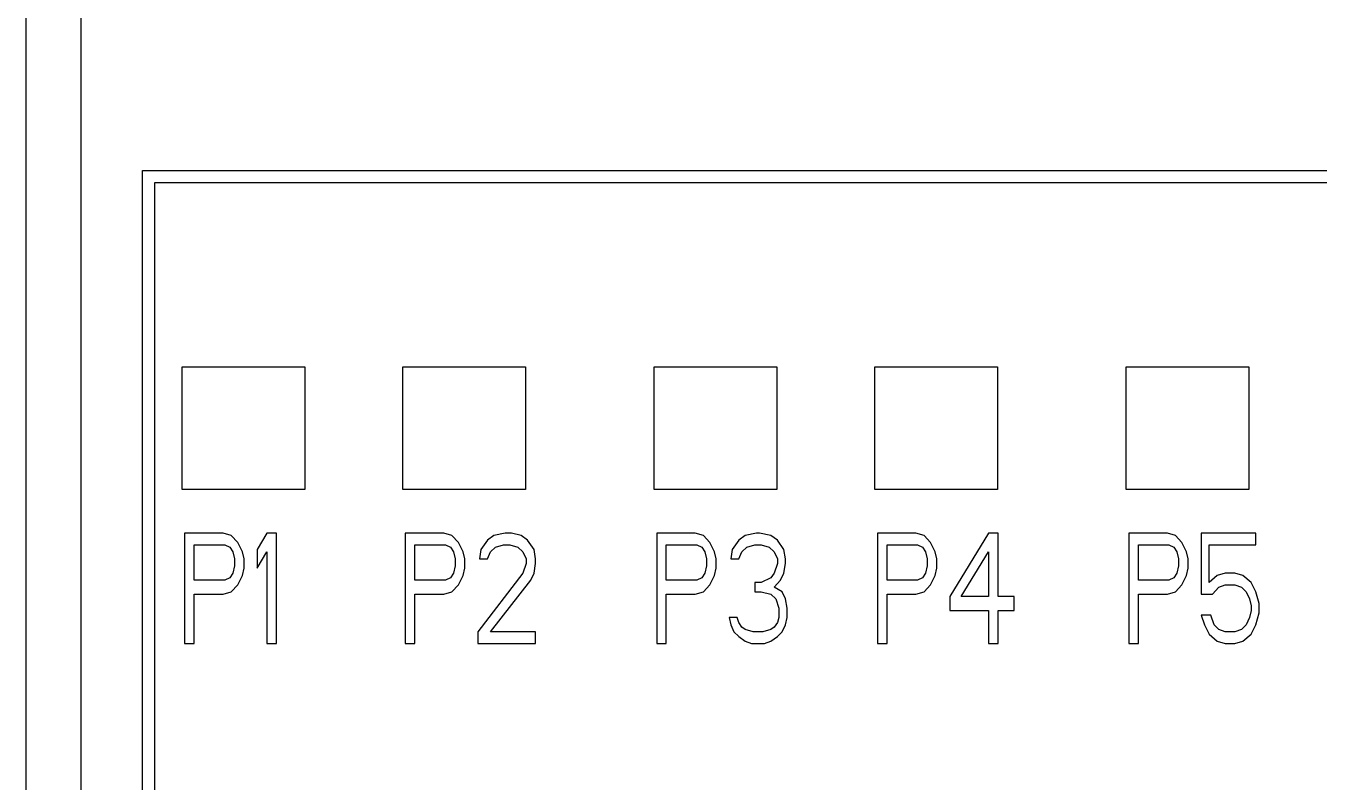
# Model space of a CAD drawing. Header units: millimetres. Extents: x 11355 to 11505, y 8083 to 8171.
# Drawn here: x 11358.956 to 11359.782, y 8103.825 to 8104.308 of the extents above; entities that cross this region are included whole.
import ezdxf

# ---------------------------------------------------------------- set-up
doc = ezdxf.new("R2010")
doc.units = ezdxf.units.MM
doc.layers.add('SW Siemens Scalance XR324', color=7, linetype='Continuous')

# ---------------------------------------------------------------- blocks, each defined once
blk = doc.blocks.new('SW Siemens Scalance XR324')
at = {"layer": 'SW Siemens Scalance XR324'}
for p, q in [((32832.14257, -3476.06328), (32832.14257, -3477.61466)), ((32832.17783, -3477.48146), (32832.17783, -3476.10246)), ((32832.21701, -3476.81938), (32833.40404, -3476.81938)), ((32832.21701, -3477.47754), (32832.21701, -3476.81938)), ((32832.22484, -3476.82722), (32832.22484, -3477.4697)), ((32833.39621, -3476.82722), (32832.22484, -3476.82722)), ((32832.24247, -3476.94474), (32832.32082, -3476.94474)), ((32832.24247, -3477.0231), (32832.24247, -3476.94474)), ((32832.32082, -3476.94474), (32832.32082, -3477.0231)), ((32832.3835, -3476.94474), (32832.46186, -3476.94474)), ((32832.3835, -3477.0231), (32832.3835, -3476.94474)), ((32832.46186, -3476.94474), (32832.46186, -3477.0231)), ((32832.54413, -3476.94474), (32832.62248, -3476.94474)), ((32832.54413, -3477.0231), (32832.54413, -3476.94474)), ((32832.62248, -3476.94474), (32832.62248, -3477.0231)), ((32832.68516, -3476.94474), (32832.76351, -3476.94474)), ((32832.68516, -3477.0231), (32832.68516, -3476.94474)), ((32832.76351, -3476.94474), (32832.76351, -3477.0231)), ((32832.84578, -3476.94474), (32832.92413, -3476.94474)), ((32832.84578, -3477.0231), (32832.84578, -3476.94474)), ((32832.92413, -3476.94474), (32832.92413, -3477.0231)), ((32832.32082, -3477.0231), (32832.24247, -3477.0231)), ((32832.46186, -3477.0231), (32832.3835, -3477.0231)), ((32832.62248, -3477.0231), (32832.54413, -3477.0231)), ((32832.76351, -3477.0231), (32832.68516, -3477.0231)), ((32832.92413, -3477.0231), (32832.84578, -3477.0231)), ((32832.24401, -3477.0509), (32832.24401, -3477.12142)), ((32832.26869, -3477.0509), (32832.24401, -3477.0509)), ((32832.27383, -3477.0524), (32832.26869, -3477.0509)), ((32832.27795, -3477.0569), (32832.27383, -3477.0524)), ((32832.28103, -3477.06291), (32832.27795, -3477.0569)), ((32832.29646, -3477.0509), (32832.29029, -3477.0614)), ((32832.30263, -3477.0509), (32832.29646, -3477.0509)), ((32832.30263, -3477.12142), (32832.30263, -3477.0509)), ((32832.38505, -3477.0509), (32832.38505, -3477.12142)), ((32832.40973, -3477.0509), (32832.38505, -3477.0509)), ((32832.41487, -3477.0524), (32832.40973, -3477.0509)), ((32832.41898, -3477.0569), (32832.41487, -3477.0524)), ((32832.42207, -3477.06291), (32832.41898, -3477.0569)), ((32832.43749, -3477.0554), (32832.43338, -3477.0614)), ((32832.44161, -3477.0524), (32832.43749, -3477.0554)), ((32832.4488, -3477.0509), (32832.44161, -3477.0524)), ((32832.45292, -3477.0509), (32832.4488, -3477.0509)), ((32832.45909, -3477.0524), (32832.45292, -3477.0509)), ((32832.4632, -3477.0554), (32832.45909, -3477.0524)), ((32832.46732, -3477.0614), (32832.4632, -3477.0554)), ((32832.54567, -3477.0509), (32832.54567, -3477.12142)), ((32832.57035, -3477.0509), (32832.54567, -3477.0509)), ((32832.57549, -3477.0524), (32832.57035, -3477.0509)), ((32832.5796, -3477.0569), (32832.57549, -3477.0524)), ((32832.58269, -3477.06291), (32832.5796, -3477.0569)), ((32832.59811, -3477.0554), (32832.594, -3477.0614)), ((32832.60223, -3477.0524), (32832.59811, -3477.0554)), ((32832.60943, -3477.0509), (32832.60223, -3477.0524)), ((32832.61148, -3477.0509), (32832.60943, -3477.0509)), ((32832.61868, -3477.0524), (32832.61148, -3477.0509)), ((32832.6228, -3477.0554), (32832.61868, -3477.0524)), ((32832.62691, -3477.0614), (32832.6228, -3477.0554)), ((32832.6867, -3477.0509), (32832.6867, -3477.12142)), ((32832.71138, -3477.0509), (32832.6867, -3477.0509)), ((32832.71652, -3477.0524), (32832.71138, -3477.0509)), ((32832.72064, -3477.0569), (32832.71652, -3477.0524)), ((32832.72372, -3477.06291), (32832.72064, -3477.0569)), ((32832.75766, -3477.0509), (32832.73298, -3477.09141)), ((32832.76383, -3477.0509), (32832.75766, -3477.0509)), ((32832.76383, -3477.09141), (32832.76383, -3477.0509)), ((32832.84732, -3477.0509), (32832.84732, -3477.12142)), ((32832.872, -3477.0509), (32832.84732, -3477.0509)), ((32832.87715, -3477.0524), (32832.872, -3477.0509)), ((32832.88126, -3477.0569), (32832.87715, -3477.0524)), ((32832.88434, -3477.06291), (32832.88126, -3477.0569)), ((32832.8936, -3477.0509), (32832.8936, -3477.08991)), ((32832.92856, -3477.0509), (32832.8936, -3477.0509)), ((32832.92856, -3477.0584), (32832.92856, -3477.0509)), ((32832.25018, -3477.0584), (32832.26972, -3477.0584)), ((32832.25018, -3477.08091), (32832.25018, -3477.0584)), ((32832.26972, -3477.0584), (32832.27281, -3477.0599)), ((32832.27281, -3477.0599), (32832.27486, -3477.06291)), ((32832.27486, -3477.06291), (32832.27589, -3477.06741)), ((32832.28206, -3477.06741), (32832.28103, -3477.06291)), ((32832.29029, -3477.0614), (32832.29029, -3477.07341)), ((32832.29029, -3477.07341), (32832.29646, -3477.06291)), ((32832.29646, -3477.06291), (32832.29646, -3477.12142)), ((32832.39122, -3477.0584), (32832.41075, -3477.0584)), ((32832.39122, -3477.08091), (32832.39122, -3477.0584)), ((32832.41075, -3477.0584), (32832.41384, -3477.0599)), ((32832.41384, -3477.0599), (32832.4159, -3477.06291)), ((32832.4159, -3477.06291), (32832.41692, -3477.06741)), ((32832.4231, -3477.06741), (32832.42207, -3477.06291)), ((32832.43338, -3477.0614), (32832.43235, -3477.06741)), ((32832.43749, -3477.06741), (32832.43955, -3477.06291)), ((32832.43955, -3477.06291), (32832.44263, -3477.0599)), ((32832.44263, -3477.0599), (32832.44778, -3477.0584)), ((32832.44778, -3477.0584), (32832.45189, -3477.0584)), ((32832.45189, -3477.0584), (32832.45703, -3477.0599)), ((32832.45703, -3477.0599), (32832.46012, -3477.06291)), ((32832.46012, -3477.06291), (32832.46217, -3477.06741)), ((32832.46834, -3477.06741), (32832.46732, -3477.0614)), ((32832.55184, -3477.0584), (32832.57138, -3477.0584)), ((32832.55184, -3477.08091), (32832.55184, -3477.0584)), ((32832.57138, -3477.0584), (32832.57446, -3477.0599)), ((32832.57446, -3477.0599), (32832.57652, -3477.06291)), ((32832.57652, -3477.06291), (32832.57755, -3477.06741)), ((32832.58372, -3477.06741), (32832.58269, -3477.06291)), ((32832.594, -3477.0614), (32832.59297, -3477.06741)), ((32832.59811, -3477.06741), (32832.60017, -3477.06291)), ((32832.60017, -3477.06291), (32832.60326, -3477.0599)), ((32832.60326, -3477.0599), (32832.6084, -3477.0584)), ((32832.6084, -3477.0584), (32832.61251, -3477.0584)), ((32832.61251, -3477.0584), (32832.61765, -3477.0599)), ((32832.61765, -3477.0599), (32832.62074, -3477.06291)), ((32832.62074, -3477.06291), (32832.6228, -3477.06741)), ((32832.62794, -3477.06741), (32832.62691, -3477.0614)), ((32832.69287, -3477.0584), (32832.71241, -3477.0584)), ((32832.69287, -3477.08091), (32832.69287, -3477.0584)), ((32832.71241, -3477.0584), (32832.7155, -3477.0599)), ((32832.7155, -3477.0599), (32832.71755, -3477.06291)), ((32832.71755, -3477.06291), (32832.71858, -3477.06741)), ((32832.72475, -3477.06741), (32832.72372, -3477.06291)), ((32832.74018, -3477.09141), (32832.75766, -3477.06291)), ((32832.75766, -3477.06291), (32832.75766, -3477.09141)), ((32832.85349, -3477.0584), (32832.87303, -3477.0584)), ((32832.85349, -3477.08091), (32832.85349, -3477.0584)), ((32832.87303, -3477.0584), (32832.87612, -3477.0599)), ((32832.87612, -3477.0599), (32832.87817, -3477.06291)), ((32832.87817, -3477.06291), (32832.8792, -3477.06741)), ((32832.88537, -3477.06741), (32832.88434, -3477.06291)), ((32832.89874, -3477.0584), (32832.92856, -3477.0584)), ((32832.89874, -3477.08241), (32832.89874, -3477.0584)), ((32832.27589, -3477.07191), (32832.27486, -3477.07641)), ((32832.27589, -3477.06741), (32832.27589, -3477.07191)), ((32832.28103, -3477.07791), (32832.28206, -3477.07341)), ((32832.28206, -3477.07341), (32832.28206, -3477.06741)), ((32832.41692, -3477.07191), (32832.4159, -3477.07641)), ((32832.41692, -3477.06741), (32832.41692, -3477.07191)), ((32832.42207, -3477.07791), (32832.4231, -3477.07341)), ((32832.4231, -3477.07341), (32832.4231, -3477.06741)), ((32832.43235, -3477.06741), (32832.43749, -3477.06741)), ((32832.46217, -3477.07041), (32832.46012, -3477.07641)), ((32832.46217, -3477.06741), (32832.46217, -3477.07041)), ((32832.46732, -3477.07641), (32832.46834, -3477.07041)), ((32832.46834, -3477.07041), (32832.46834, -3477.06741)), ((32832.57755, -3477.07191), (32832.57652, -3477.07641)), ((32832.57755, -3477.06741), (32832.57755, -3477.07191)), ((32832.58269, -3477.07791), (32832.58372, -3477.07341)), ((32832.58372, -3477.07341), (32832.58372, -3477.06741)), ((32832.59297, -3477.06741), (32832.59811, -3477.06741)), ((32832.6228, -3477.07041), (32832.62074, -3477.07641)), ((32832.6228, -3477.06741), (32832.6228, -3477.07041)), ((32832.62691, -3477.07641), (32832.62794, -3477.07041)), ((32832.62794, -3477.07041), (32832.62794, -3477.06741)), ((32832.71858, -3477.07191), (32832.71755, -3477.07641)), ((32832.71858, -3477.06741), (32832.71858, -3477.07191)), ((32832.72372, -3477.07791), (32832.72475, -3477.07341)), ((32832.72475, -3477.07341), (32832.72475, -3477.06741)), ((32832.8792, -3477.07191), (32832.87817, -3477.07641)), ((32832.8792, -3477.06741), (32832.8792, -3477.07191)), ((32832.88434, -3477.07791), (32832.88537, -3477.07341)), ((32832.88537, -3477.07341), (32832.88537, -3477.06741)), ((32832.26972, -3477.08091), (32832.25018, -3477.08091)), ((32832.27281, -3477.07941), (32832.26972, -3477.08091)), ((32832.27486, -3477.07641), (32832.27281, -3477.07941)), ((32832.27795, -3477.08391), (32832.28103, -3477.07791)), ((32832.41075, -3477.08091), (32832.39122, -3477.08091)), ((32832.41384, -3477.07941), (32832.41075, -3477.08091)), ((32832.4159, -3477.07641), (32832.41384, -3477.07941)), ((32832.41898, -3477.08391), (32832.42207, -3477.07791)), ((32832.46012, -3477.07641), (32832.43132, -3477.11392)), ((32832.43955, -3477.11392), (32832.46526, -3477.08091)), ((32832.46526, -3477.08091), (32832.46732, -3477.07641)), ((32832.57138, -3477.08091), (32832.55184, -3477.08091)), ((32832.57446, -3477.07941), (32832.57138, -3477.08091)), ((32832.57652, -3477.07641), (32832.57446, -3477.07941)), ((32832.5796, -3477.08391), (32832.58269, -3477.07791)), ((32832.61868, -3477.07941), (32832.61251, -3477.08241)), ((32832.62074, -3477.07641), (32832.61868, -3477.07941)), ((32832.62074, -3477.08541), (32832.62485, -3477.08091)), ((32832.62485, -3477.08091), (32832.62691, -3477.07641)), ((32832.71241, -3477.08091), (32832.69287, -3477.08091)), ((32832.7155, -3477.07941), (32832.71241, -3477.08091)), ((32832.71755, -3477.07641), (32832.7155, -3477.07941)), ((32832.72064, -3477.08391), (32832.72372, -3477.07791)), ((32832.87303, -3477.08091), (32832.85349, -3477.08091)), ((32832.87612, -3477.07941), (32832.87303, -3477.08091)), ((32832.87817, -3477.07641), (32832.87612, -3477.07941)), ((32832.88126, -3477.08391), (32832.88434, -3477.07791)), ((32832.90388, -3477.07791), (32832.89874, -3477.08241)), ((32832.90903, -3477.07641), (32832.90388, -3477.07791)), ((32832.9152, -3477.07641), (32832.90903, -3477.07641)), ((32832.92034, -3477.07791), (32832.9152, -3477.07641)), ((32832.92548, -3477.08241), (32832.92034, -3477.07791)), ((32832.25018, -3477.08991), (32832.26869, -3477.08991)), ((32832.25018, -3477.12142), (32832.25018, -3477.08991)), ((32832.26869, -3477.08991), (32832.27383, -3477.08841)), ((32832.27383, -3477.08841), (32832.27795, -3477.08391)), ((32832.39122, -3477.08991), (32832.40973, -3477.08991)), ((32832.39122, -3477.12142), (32832.39122, -3477.08991)), ((32832.40973, -3477.08991), (32832.41487, -3477.08841)), ((32832.41487, -3477.08841), (32832.41898, -3477.08391)), ((32832.55184, -3477.08991), (32832.57035, -3477.08991)), ((32832.55184, -3477.12142), (32832.55184, -3477.08991)), ((32832.57035, -3477.08991), (32832.57549, -3477.08841)), ((32832.57549, -3477.08841), (32832.5796, -3477.08391)), ((32832.6084, -3477.08241), (32832.6084, -3477.08841)), ((32832.61251, -3477.08241), (32832.6084, -3477.08241)), ((32832.6084, -3477.08841), (32832.61251, -3477.08841)), ((32832.61251, -3477.08841), (32832.61868, -3477.08991)), ((32832.61868, -3477.08991), (32832.62177, -3477.09291)), ((32832.62588, -3477.08841), (32832.62074, -3477.08541)), ((32832.62794, -3477.09291), (32832.62588, -3477.08841)), ((32832.69287, -3477.08991), (32832.71138, -3477.08991)), ((32832.69287, -3477.12142), (32832.69287, -3477.08991)), ((32832.71138, -3477.08991), (32832.71652, -3477.08841)), ((32832.71652, -3477.08841), (32832.72064, -3477.08391)), ((32832.85349, -3477.08991), (32832.872, -3477.08991)), ((32832.85349, -3477.12142), (32832.85349, -3477.08991)), ((32832.872, -3477.08991), (32832.87715, -3477.08841)), ((32832.87715, -3477.08841), (32832.88126, -3477.08391)), ((32832.8936, -3477.08991), (32832.9008, -3477.08991)), ((32832.9008, -3477.08991), (32832.90491, -3477.08541)), ((32832.90491, -3477.08541), (32832.90903, -3477.08391)), ((32832.90903, -3477.08391), (32832.9152, -3477.08391)), ((32832.9152, -3477.08391), (32832.91931, -3477.08541)), ((32832.91931, -3477.08541), (32832.92239, -3477.08841)), ((32832.92239, -3477.08841), (32832.92445, -3477.09291)), ((32832.92856, -3477.08841), (32832.92548, -3477.08241)), ((32832.93062, -3477.09591), (32832.92856, -3477.08841)), ((32832.62177, -3477.09291), (32832.62382, -3477.09891)), ((32832.62897, -3477.09891), (32832.62794, -3477.09291)), ((32832.73298, -3477.09141), (32832.73298, -3477.10041)), ((32832.75766, -3477.09141), (32832.74018, -3477.09141)), ((32832.77411, -3477.09141), (32832.76383, -3477.09141)), ((32832.77411, -3477.10041), (32832.77411, -3477.09141)), ((32832.92445, -3477.09291), (32832.92548, -3477.09741)), ((32832.92548, -3477.09741), (32832.92548, -3477.10041)), ((32832.93062, -3477.10191), (32832.93062, -3477.09591)), ((32832.59194, -3477.10492), (32832.59297, -3477.10942)), ((32832.59709, -3477.10492), (32832.59194, -3477.10492)), ((32832.59811, -3477.10792), (32832.59709, -3477.10492)), ((32832.62382, -3477.10492), (32832.6228, -3477.10792)), ((32832.62382, -3477.09891), (32832.62382, -3477.10492)), ((32832.62794, -3477.10942), (32832.62897, -3477.10492)), ((32832.62897, -3477.10492), (32832.62897, -3477.09891)), ((32832.73298, -3477.10041), (32832.75766, -3477.10041)), ((32832.75766, -3477.10041), (32832.75766, -3477.12142)), ((32832.76383, -3477.10041), (32832.77411, -3477.10041)), ((32832.76383, -3477.12142), (32832.76383, -3477.10041)), ((32832.8936, -3477.10341), (32832.89566, -3477.10942)), ((32832.89977, -3477.10341), (32832.8936, -3477.10341)), ((32832.90183, -3477.10942), (32832.89977, -3477.10341)), ((32832.92445, -3477.10492), (32832.92239, -3477.10942)), ((32832.92548, -3477.10041), (32832.92445, -3477.10492)), ((32832.92856, -3477.10942), (32832.93062, -3477.10191)), ((32832.43132, -3477.11392), (32832.43132, -3477.12142)), ((32832.46834, -3477.11392), (32832.43955, -3477.11392)), ((32832.46834, -3477.12142), (32832.46834, -3477.11392)), ((32832.59297, -3477.10942), (32832.59503, -3477.11392)), ((32832.59503, -3477.11392), (32832.59811, -3477.11692)), ((32832.60017, -3477.11092), (32832.59811, -3477.10792)), ((32832.60223, -3477.11242), (32832.60017, -3477.11092)), ((32832.60737, -3477.11392), (32832.60223, -3477.11242)), ((32832.61354, -3477.11392), (32832.60737, -3477.11392)), ((32832.61868, -3477.11242), (32832.61354, -3477.11392)), ((32832.62074, -3477.11092), (32832.61868, -3477.11242)), ((32832.6228, -3477.10792), (32832.62074, -3477.11092)), ((32832.6228, -3477.11692), (32832.62588, -3477.11392)), ((32832.62588, -3477.11392), (32832.62794, -3477.10942)), ((32832.89566, -3477.10942), (32832.89874, -3477.11542)), ((32832.90491, -3477.11242), (32832.90183, -3477.10942)), ((32832.90903, -3477.11392), (32832.90491, -3477.11242)), ((32832.9152, -3477.11392), (32832.90903, -3477.11392)), ((32832.91931, -3477.11242), (32832.9152, -3477.11392)), ((32832.92239, -3477.10942), (32832.91931, -3477.11242)), ((32832.92548, -3477.11542), (32832.92856, -3477.10942)), ((32832.24401, -3477.12142), (32832.25018, -3477.12142)), ((32832.29646, -3477.12142), (32832.30263, -3477.12142)), ((32832.38505, -3477.12142), (32832.39122, -3477.12142)), ((32832.43132, -3477.12142), (32832.46834, -3477.12142)), ((32832.54567, -3477.12142), (32832.55184, -3477.12142)), ((32832.59811, -3477.11692), (32832.60223, -3477.11992)), ((32832.60223, -3477.11992), (32832.60634, -3477.12142)), ((32832.60634, -3477.12142), (32832.61457, -3477.12142)), ((32832.61457, -3477.12142), (32832.61868, -3477.11992)), ((32832.61868, -3477.11992), (32832.6228, -3477.11692)), ((32832.6867, -3477.12142), (32832.69287, -3477.12142)), ((32832.75766, -3477.12142), (32832.76383, -3477.12142)), ((32832.84732, -3477.12142), (32832.85349, -3477.12142)), ((32832.89874, -3477.11542), (32832.90388, -3477.11992)), ((32832.90388, -3477.11992), (32832.90903, -3477.12142)), ((32832.90903, -3477.12142), (32832.9152, -3477.12142)), ((32832.9152, -3477.12142), (32832.92034, -3477.11992)), ((32832.92034, -3477.11992), (32832.92548, -3477.11542))]:
    blk.add_line(p, q, dxfattribs=at)

msp = doc.modelspace()

# ---------------------------------------------------------------- block references
msp.add_blockref('SW Siemens Scalance XR324', (-21473.18706, 11581.03516))

doc.saveas('drawing.dxf')
